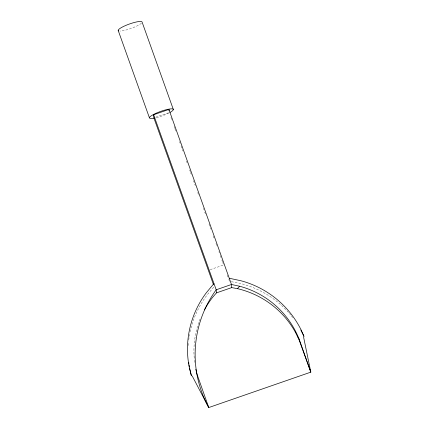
<?xml version="1.0" encoding="UTF-8"?>
<svg xmlns="http://www.w3.org/2000/svg" width="429" height="429" viewBox="0 0 429 429"><rect width="100%" height="100%" fill="white"/><g stroke="black" fill="none" stroke-linecap="round" stroke-linejoin="round"><path stroke-width="0.32" stroke-dasharray="2.15 1.61" d="M213.792 287.13L208.017 293.811A95.672 93.881 -4.5 0 0 189.859 333.119M155.695 117.224L169.149 112.559M210.189 269.659L223.643 264.993L222.742 262.473M231.365 281.697L238.873 283.092A95.769 93.978 -4.5 0 1 290.605 314.897M170.951 117.6L171.627 119.487M174.099 126.416L174.775 128.303M175 128.936L175.901 131.456M179.504 141.532L180.18 143.425M181.081 145.94L182.883 150.981M186.486 161.063L187.162 162.95M189.639 169.879L190.315 171.766M190.54 172.399L191.441 174.919M193.468 180.588L195.27 185.628M197.748 192.557L198.423 194.444M203.373 208.301L203.823 209.561M204.724 212.082L205.4 213.969M209.003 224.051L210.805 229.091M213.283 236.02L213.958 237.907M215.985 243.575L216.661 245.468M218.913 251.764L219.364 253.024M220.265 255.545L220.94 257.432M221.841 259.953L222.517 261.846M227.241 275.059L227.912 276.946M228.813 279.461L229.488 281.349M141.447 23.193A12.677 2.36 -19.7 0 1 131.376 28.319A12.677 2.36 -19.7 0 1 119.879 31.07M169.058 112.934A12.677 2.36 -19.7 0 1 155.566 117.836M194.664 362.403A89.618 87.94 -4.5 0 1 194.251 358.633M194.198 358.006A89.618 87.94 -4.5 0 1 200.102 319.042M291.404 315.873A95.769 93.978 -4.5 0 1 292.964 317.851M188.234 345.511A95.672 93.881 -4.5 0 1 188.422 343.018M188.755 339.913A95.672 93.881 -4.5 0 1 189.194 336.813M189.296 336.197A95.672 93.881 -4.5 0 1 189.618 334.347"/><path stroke-width="0.64" d="M229.242 278.244L240.846 280.732A93.747 92.836 55.5 0 1 300.799 329.274L303.893 336.148L303.694 337.612L310.821 372.141L208.762 407.55L192.364 376.254L191.254 375.225L189.398 367.953A93.645 93.522 -63.2 0 1 206.349 292.717L213.958 283.548M204.365 309.92A89.618 87.94 -4.5 0 1 212.639 297.302L216.436 292.894L231.719 287.596L237.5 288.663L239.548 286.218A87.972 87.119 55.5 0 1 299.211 339.328L310.821 372.141L299.018 339.682L295.313 332.073M213.529 284.765L153.861 117.862L153.62 114.752L168.903 109.449L231.478 284.486L231.719 287.596M239.548 286.218L231.478 284.486L216.189 289.789A110.205 109.91 -38.2 0 0 208.762 407.55L197.206 374.785A89.618 87.94 -4.5 0 1 195.844 369.251M298.032 337.58L299.211 339.328M300.847 329.976L303.893 336.148M173.343 109.508L142.101 22.11A12.677 2.36 -19.7 0 0 128.389 24.389A12.677 2.36 -19.7 0 0 118.635 30.899M153.62 114.752L216.189 289.789L216.436 292.894M118.179 30.411L149.421 117.803M189.559 367.959L191.254 375.225M168.903 109.449L168.999 110.693M154.252 118.109A12.677 2.36 -19.7 0 1 152.097 115.272A12.677 2.36 -19.7 0 1 169.321 109.057A12.677 2.36 -19.7 0 1 169.975 112.441M237.5 288.663A89.741 88.063 -4.5 0 1 295.297 332.084M189.361 366.72A95.672 93.881 -4.5 0 1 189.06 364.864M188.883 363.626A95.672 93.881 -4.5 0 1 188.728 362.382"/></g></svg>
